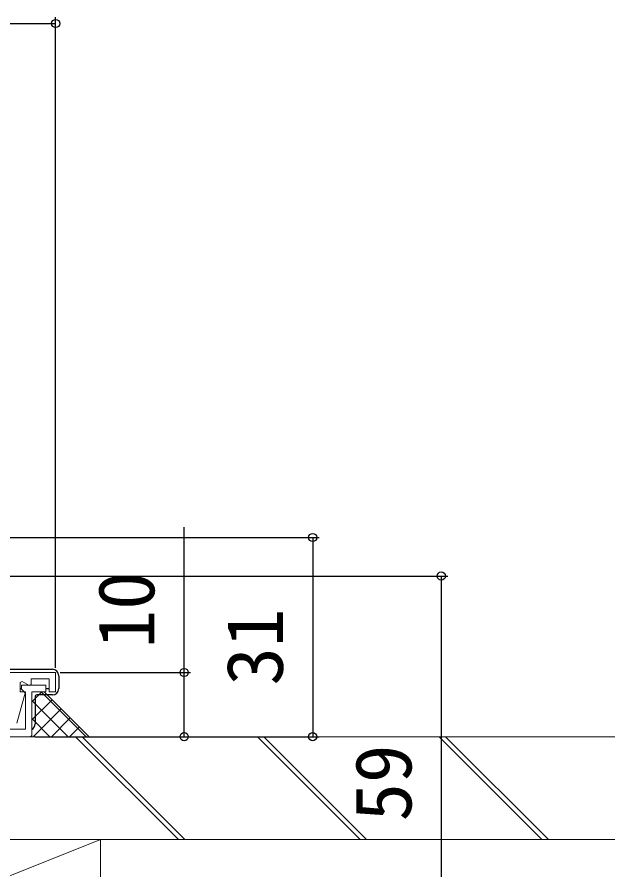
# Model space of a CAD drawing. Units: millimetres, scale not verified. Extents: x -525 to 525, y -783 to 779.
# Drawn here: x 274.5 to 367.6, y -472.5 to -339.8 of the extents above; entities that cross this region are included whole.
import ezdxf
from ezdxf.enums import TextEntityAlignment as Align

# ---------------------------------------------------------------- set-up
doc = ezdxf.new("R2010")
doc.units = ezdxf.units.MM
doc.header["$LTSCALE"] = 4
doc.layers.add('0-2_YKK_11', color=7, linetype='Continuous', lineweight=18)
doc.layers.add('0-9_YSS_K', color=3, linetype='Continuous', lineweight=18)
doc.layers.add('0-5_YKK_13', color=4, linetype='Continuous')
doc.layers.add('0-7_YKK_D', color=6, linetype='Continuous')
doc.styles.add('ＭＳ ゴシック', font='')
doc.styles.get('ＭＳ ゴシック').set_extended_font_data('MS Gothic')

msp = doc.modelspace()

# ---------------------------------------------------------------- linework, layer by layer
at = {"layer": '0-2_YKK_11', "color": 30}
for points in [[(260.835, -441.8), (280.535, -441.8), (280.535, -444.8), (279.535, -444.8), (279.535, -442.8), (276.735, -442.8), (276.735, -443.673), (276.435, -443.846), (275.335, -443.211), (275.035, -443.385), (275.035, -444.8), (275.826, -444.8), (274.513, -449.7)], [(260.535, -450.6), (275.835, -450.6), (275.835, -445), (275.535, -444.7), (275.235, -444.4), (275.235, -443.8), (279.035, -443.8), (279.035, -444.8), (276.835, -444.8), (276.835, -451.8), (261.493, -451.8)]]:
    msp.add_lwpolyline(points, dxfattribs=at)
at = {"layer": '0-5_YKK_13'}
for p, q in [((262.035, -441.3), (280.035, -441.3)), ((281.035, -442.3), (281.035, -444.3)), ((275.035, -444.3), (275.235, -444.3)), ((279.035, -444.3), (279.535, -444.3)), ((277.335, -445.6), (277.335, -449.8)), ((280.035, -445.3), (277.635, -445.3))]:
    msp.add_line(p, q, dxfattribs=at)
for centre, major_axis, start_param in [((280.035, -442.3), (0.707, 0.707), 5.4978252), ((280.035, -444.3), (0.707, -0.707), 5.4978252), ((277.635, -445.6), (-0.212, 0.212), 5.4978252), ((276.335, -449.8), (0.707, -0.707), 6.0213698)]:
    msp.add_ellipse(centre, major_axis=major_axis, ratio=0.999924, start_param=start_param, end_param=7.0685454, dxfattribs=at)
at = {"layer": '0-7_YKK_D'}
for p, q in [((260.535, -340.8), (280.535, -340.8)), ((280.535, -441.1), (280.535, -339.8)), ((261.035, -420.8), (321.535, -420.8)), ((320.535, -420.8), (320.535, -451.8)), ((173.085, -426.8), (341.535, -426.8)), ((340.535, -426.8), (340.535, -485.8)), ((281.235, -441.8), (301.535, -441.8)), ((277.335, -451.8), (321.535, -451.8)), ((277.335, -451.8), (301.535, -451.8))]:
    msp.add_line(p, q, dxfattribs=at)
msp.add_lwpolyline([(300.535, -451.8), (300.535, -441.8), (300.535, -419.207)], dxfattribs=at)
for centre in [(280.535, -340.8), (320.535, -420.8), (340.535, -426.8), (300.535, -441.8), (300.535, -451.8), (320.535, -451.8)]:
    msp.add_circle(centre, 0.637, dxfattribs=at)
at = {"layer": '0-9_YSS_K'}
for p, q in [((276.835, -446.363), (278.398, -444.8)), ((278.304, -444.8), (285.304, -451.8)), ((278.735, -444.8), (285.735, -451.8)), ((276.835, -449.192), (279.981, -446.046)), ((276.835, -446.16), (282.475, -451.8)), ((277.055, -451.8), (281.395, -447.46)), ((276.835, -448.988), (279.647, -451.8)), ((279.883, -451.8), (282.809, -448.874)), ((282.712, -451.8), (284.223, -450.288)), ((242.535, -451.8), (367.56, -451.8)), ((276.68, -451.662), (276.819, -451.8)), ((283.639, -451.8), (299.639, -467.8)), ((284.639, -451.8), (300.639, -467.8)), ((285.54, -451.8), (285.638, -451.703)), ((311.923, -451.8), (327.923, -467.8)), ((312.923, -451.8), (328.923, -467.8)), ((340.207, -451.8), (356.207, -467.8)), ((341.207, -451.8), (357.207, -467.8)), ((242.535, -467.8), (367.56, -467.8)), ((242.535, -485.8), (287.535, -467.8))]:
    msp.add_line(p, q, dxfattribs=at)
msp.add_lwpolyline([(287.535, -467.8), (287.535, -485.8), (242.535, -485.8), (242.535, -467.8)], close=True, dxfattribs=at)

# ---------------------------------------------------------------- texts
at = {"layer": '0-7_YKK_D', "style": 'ＭＳ ゴシック'}
for s, p in [('10', (298.535, -438.048)), ('31', (318.535, -443.834)), ('59', (338.535, -464.993))]:
    msp.add_text(s, height=8.798, rotation=90, dxfattribs=at).set_placement(p, align=Align.BOTTOM_LEFT)

doc.saveas('drawing.dxf')
